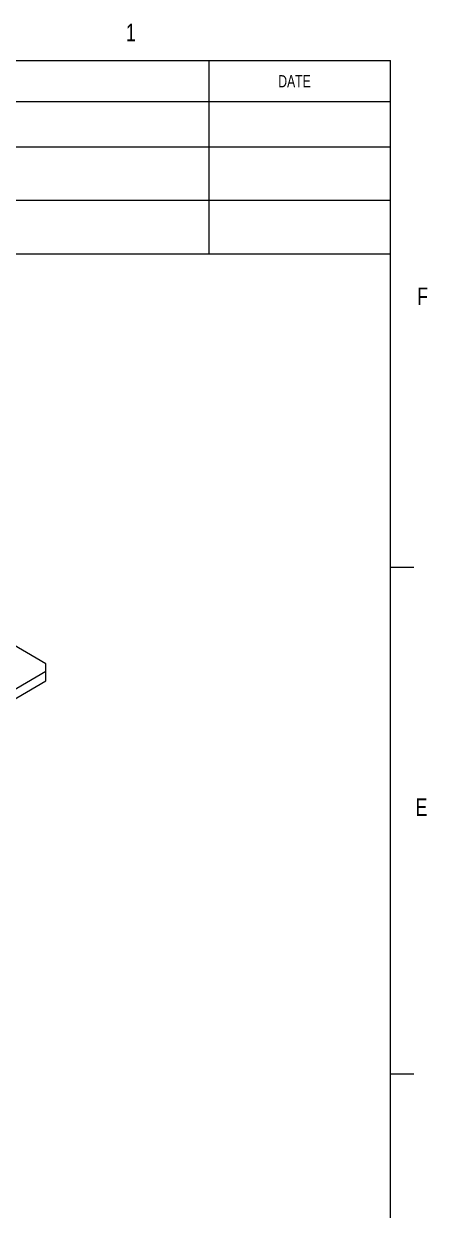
# Model space of a CAD drawing. Header units: inches. Extents: x 0.3 to 21.8, y 0.2 to 16.9.
# Drawn here: x 19.56 to 21.72, y 10.52 to 16.86 of the extents above; entities that cross this region are included whole.
import ezdxf

# ---------------------------------------------------------------- set-up
doc = ezdxf.new("R2010")
doc.units = ezdxf.units.IN
doc.header["$MEASUREMENT"] = 0
doc.styles.add('SLDTEXTSTYLE0', font='TXT', dxfattribs={"width": 0.75})

msp = doc.modelspace()

# ---------------------------------------------------------------- linework, layer by layer
at = {"color": 7, "linetype": 'Continuous', "lineweight": 0}
for p, q in [((0.5229, 16.6606), (21.5229, 16.6606)), ((20.5501, 16.6549), (20.5501, 15.6244)), ((21.5229, 0.4106), (21.5229, 16.6606)), ((15.4635, 16.4411), (21.5229, 16.4411)), ((15.4635, 16.199), (21.5229, 16.199)), ((15.4635, 15.913), (21.5229, 15.913)), ((21.5229, 15.6244), (15.4635, 15.6244)), ((21.5229, 13.9516), (21.6479, 13.9516)), ((19.6787, 13.4361), (19.4497, 13.5683)), ((19.0856, 13.0529), (19.6787, 13.3953)), ((19.6787, 13.3953), (19.6787, 13.4361)), ((19.6787, 13.3438), (19.6787, 13.3953)), ((19.0856, 13.0015), (19.6787, 13.3438)), ((21.5229, 11.2436), (21.6479, 11.2436))]:
    msp.add_line(p, q, dxfattribs=at)

# ---------------------------------------------------------------- texts
at = {"color": 7, "linetype": 'Continuous', "lineweight": 0, "attachment_point": 1, "style": 'SLDTEXTSTYLE0'}
for s, insert, char_height in [('1', (20.1071, 16.8563), 0.0938), ('DATE', (20.9219, 16.5815), 0.065), ('F', (21.6655, 15.4465), 0.0938), ('E', (21.6569, 12.7162), 0.0938)]:
    msp.add_mtext(s, dxfattribs=dict(at, insert=insert, char_height=char_height))

doc.saveas('drawing.dxf')
